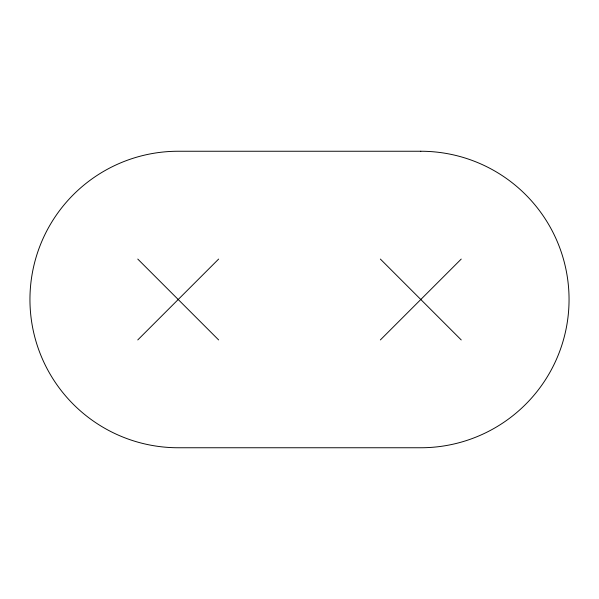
<?xml version="1.0" encoding="UTF-8"?>
<svg xmlns="http://www.w3.org/2000/svg" width="599" height="599" viewBox="0 0 599 599"><rect width="100%" height="100%" fill="white"/><g stroke="black" fill="none" stroke-linecap="round" stroke-linejoin="round"><path stroke-width="0.9" d="M137.77 339.933L218.635 259.067M380.365 339.933L461.23 259.067M380.365 259.067L461.23 339.933M137.77 259.067L218.635 339.933M420.798 151.248L178.203 151.248A148.252 148.252 0 0 0 29.95 299.5A148.252 148.252 0 0 0 178.203 447.752L420.798 447.752A148.252 148.252 0 0 0 569.05 299.5A148.252 148.252 0 0 0 420.798 151.248"/></g></svg>
